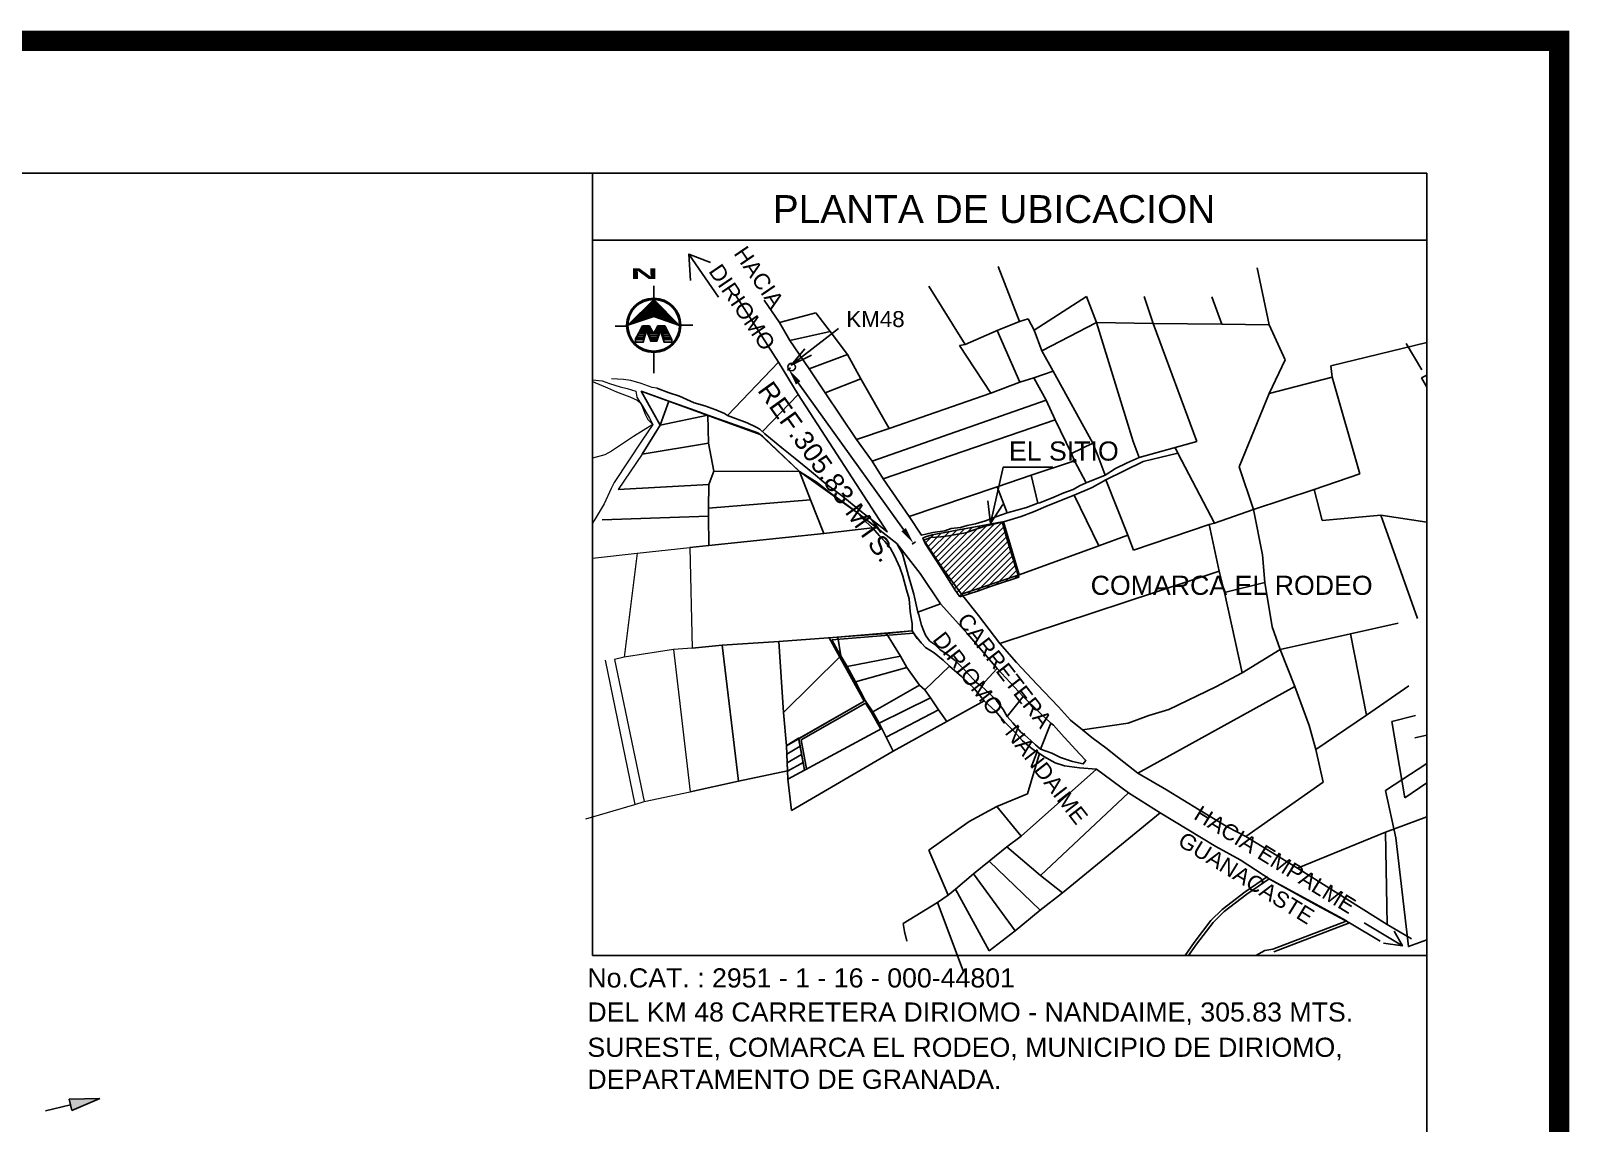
# Model space of a CAD drawing. Header units: millimetres. Extents: x 604785 to 1211550, y 1310998 to 2622648.
# Drawn here: x 605031.7 to 605206.2, y 1311200.5 to 1311324.4 of the extents above; entities that cross this region are included whole.
import ezdxf
from ezdxf.enums import TextEntityAlignment as Align

# ---------------------------------------------------------------- set-up
doc = ezdxf.new("R2010")
doc.units = ezdxf.units.MM
doc.header["$PDMODE"] = 32
doc.header["$PDSIZE"] = 0.3
for name, color, linetype in [('-42', 7, 'Continuous'), ('2', 1, 'Continuous'), ('CAJETIN', 5, 'Continuous'), ('CVL_CUADCON_TX', 2, 'Continuous'), ('NORTE', 7, 'Continuous'), ('TEXTOS', 2, 'Continuous')]:
    doc.layers.add(name, color=color, linetype=linetype)
doc.styles.add('PI', font='arial.ttf', dxfattribs={"height": 0.4})
doc.styles.add('PUNTOS PI', font='arial.ttf', dxfattribs={"height": 2.75})
doc.styles.get("Standard").update_dxf_attribs({"font": 'arial.ttf'})

msp = doc.modelspace()

# ---------------------------------------------------------------- hatches: boundary and pattern name
h = msp.add_hatch(color=256)
h.dxf.hatch_style = 1
h.paths.add_polyline_path([(605036.111, 1311203.218), (605036.409, 1311201.936), (605039.586, 1311203.291)])
at = {"layer": 'CVL_CUADCON_TX'}
h = msp.add_hatch(dxfattribs=at)
h.set_pattern_fill('ANSI31', color=256, scale=0.157699)
h.set_pattern_definition([(45, (127280.00714, 277349.7173), (-0.3540438492, 0.3540438492), [])])
h.paths.add_polyline_path([(605140.47, 1311261.311), (605141.045, 1311261.497), (605143.778, 1311262.407), (605143.406, 1311263.606), (605142.445, 1311266.789), (605141.897, 1311268.68), (605139.474, 1311268.232), (605137.192, 1311267.833), (605135.394, 1311267.469), (605133.975, 1311267.206), (605133.191, 1311267), (605132.905, 1311266.851), (605133.172, 1311266.223), (605134.3, 1311264.484), (605134.867, 1311263.613), (605135.387, 1311262.811), (605136.581, 1311260.937), (605137.115, 1311260.182), (605139.216, 1311260.887)])
at = {"layer": 'TEXTOS', "true_color": 0xffffff}
h = msp.add_hatch(color=7, dxfattribs=at)
h.dxf.hatch_style = 1
h.paths.add_polyline_path([(605102.39, 1311291.958), (605105.313, 1311290.964), (605102.394, 1311293.903), (605099.46, 1311290.974)])
at = {"layer": 'TEXTOS'}
h = msp.add_hatch(color=5, dxfattribs=at)
h.dxf.hatch_style = 1
h.paths.add_polyline_path([(605100.302, 1311289.348), (605101.201, 1311289.348), (605101.592, 1311290.595), (605102.035, 1311289.348), (605102.717, 1311289.348), (605103.161, 1311290.595), (605103.551, 1311289.348), (605104.45, 1311289.348), (605103.649, 1311290.862), (605102.859, 1311290.889), (605102.385, 1311290.013), (605101.908, 1311290.862), (605101.103, 1311290.862)])
h = msp.add_hatch(color=5, dxfattribs=at)
h.dxf.hatch_style = 1
h.paths.add_polyline_path([(605101.568, 1311290.383), (605102.053, 1311289.168), (605102.041, 1311289.348), (605102.035, 1311289.348), (605101.592, 1311290.595), (605101.241, 1311289.477), (605101.206, 1311289.359), (605101.204, 1311289.359), (605101.201, 1311289.348), (605100.308, 1311289.348), (605100.308, 1311289.046), (605101.199, 1311289.046)])
h.paths.add_polyline_path([(605102.722, 1311289.359), (605102.721, 1311289.359), (605102.717, 1311289.348), (605102.39, 1311289.348), (605102.39, 1311289.168), (605102.726, 1311289.168)])
h.paths.add_polyline_path([(605102.39, 1311289.348), (605102.041, 1311289.348), (605102.053, 1311289.168), (605102.39, 1311289.168)])
h.paths.add_polyline_path([(605103.163, 1311290.383), (605103.564, 1311289.046), (605104.455, 1311289.046), (605104.455, 1311289.348), (605103.551, 1311289.348), (605103.162, 1311290.593), (605102.722, 1311289.359), (605102.726, 1311289.168)])

# ---------------------------------------------------------------- linework, layer by layer
at = {"layer": '-42', "color": 6, "ltscale": 0.5}
for p, q in [((605185.365, 1311238.226), (605190.069, 1311241.309)), ((605187.967, 1311220.529), (605186.547, 1311232.848)), ((605190.069, 1311221.312), (605187.967, 1311220.529))]:
    msp.add_line(p, q, dxfattribs=at)
for p, q in [((605095.45, 1311219.525), (605095.45, 1311308.231)), ((605095.45, 1311300.639), (605190.069, 1311300.639)), ((605190.069, 1311219.525), (605095.45, 1311219.525)), ((605036.26, 1311202.577), (605033.403, 1311201.912)), ((605039.586, 1311203.291), (605036.111, 1311203.218)), ((605036.111, 1311203.218), (605036.409, 1311201.936)), ((605036.409, 1311201.936), (605039.586, 1311203.291))]:
    msp.add_line(p, q)
at = {"color": 7, "true_color": 0xffffff}
msp.add_line((605102.846, 1311290.899, -0.003), (605103.64, 1311290.899, -0.003), dxfattribs=at)
at = {"color": 5}
for p, q in [((605101.568, 1311290.383, -0.003), (605101.199, 1311289.046, -0.003)), ((605101.792, 1311290.006, -0.003), (605102.945, 1311290.006, -0.003))]:
    msp.add_line(p, q, dxfattribs=at)
at = {"const_width": 2.28}
msp.add_lwpolyline([(604785.969, 1310999.381), (605205.069, 1310999.381), (605205.069, 1311323.231), (604785.969, 1311323.231)], close=True, dxfattribs=at)
at = {"color": 5, "elevation": -0.003}
for points in [[(605101.898, 1311290.899), (605101.122, 1311290.899), (605100.308, 1311289.359), (605101.206, 1311289.359), (605101.585, 1311290.638), (605102.04, 1311289.359), (605102.722, 1311289.359)], [(605101.575, 1311290.605), (605101.206, 1311289.359), (605100.308, 1311289.359), (605101.122, 1311290.899), (605101.898, 1311290.899), (605102.381, 1311290.006), (605102.846, 1311290.899), (605103.64, 1311290.899), (605104.455, 1311289.359), (605103.556, 1311289.359), (605103.166, 1311290.605), (605102.722, 1311289.359), (605102.04, 1311289.359), (605101.585, 1311290.638)], [(605102.381, 1311290.006), (605102.846, 1311290.899)], [(605102.865, 1311290.899), (605103.64, 1311290.899), (605104.455, 1311289.359), (605103.556, 1311289.359)], [(605101.206, 1311289.359), (605100.308, 1311289.359), (605100.308, 1311289.046), (605101.199, 1311289.046), (605101.568, 1311290.383), (605102.053, 1311289.168), (605102.726, 1311289.168), (605102.722, 1311289.359), (605102.04, 1311289.359), (605101.585, 1311290.638), (605101.206, 1311289.359), (605100.308, 1311289.359)], [(605102.053, 1311289.168), (605101.568, 1311290.383), (605101.199, 1311289.046), (605100.308, 1311289.046), (605100.308, 1311289.359), (605101.206, 1311289.359), (605101.585, 1311290.638), (605102.04, 1311289.359), (605102.053, 1311289.168)], [(605103.166, 1311290.605), (605102.722, 1311289.359), (605102.04, 1311289.359)], [(605102.726, 1311289.168), (605103.163, 1311290.383), (605103.564, 1311289.046), (605104.455, 1311289.046), (605104.455, 1311289.359), (605103.556, 1311289.359), (605103.166, 1311290.605), (605102.722, 1311289.359), (605102.726, 1311289.168)]]:
    msp.add_lwpolyline(points, dxfattribs=at)
at = {"layer": '2', "color": 1, "linetype": 'Continuous'}
for p, q in [((605141.432, 1311297.628), (605143.867, 1311291.392)), ((605170.816, 1311297.474), (605172.172, 1311291.011)), ((605116.554, 1311286.782), (605111.705, 1311294.36)), ((605133.598, 1311295.406), (605137.716, 1311288.818)), ((605114.909, 1311293.829), (605116.638, 1311291.29)), ((605145.534, 1311290.439), (605151.478, 1311294.253)), ((605151.478, 1311294.253), (605152.615, 1311291.295)), ((605158.003, 1311294.246), (605159.04, 1311291.186)), ((605166.827, 1311291.105), (605165.669, 1311294.203)), ((605120.784, 1311292.379), (605116.638, 1311291.29)), ((605116.638, 1311291.29), (605117.826, 1311289.25)), ((605120.784, 1311292.379), (605122.416, 1311290.284)), ((605141.331, 1311290.398), (605143.867, 1311291.392)), ((605143.867, 1311291.392), (605144.866, 1311291.697)), ((605144.866, 1311291.697), (605145.534, 1311290.439)), ((605146.387, 1311288.1), (605152.615, 1311291.295)), ((605156.751, 1311277.817), (605152.615, 1311291.295)), ((605152.615, 1311291.295), (605159.04, 1311291.186)), ((605159.04, 1311291.186), (605163.973, 1311277.814)), ((605159.04, 1311291.186), (605166.827, 1311291.105)), ((605166.827, 1311291.105), (605172.172, 1311291.011)), ((605172.172, 1311291.011), (605173.994, 1311287.075)), ((605117.826, 1311289.25), (605122.416, 1311290.284)), ((605117.826, 1311289.25), (605120.018, 1311286.051)), ((605122.416, 1311290.284), (605124.372, 1311287.65)), ((605137.716, 1311288.818), (605141.331, 1311290.398)), ((605141.331, 1311290.398), (605143.904, 1311284.542)), ((605145.534, 1311290.439), (605146.387, 1311288.1)), ((605120.018, 1311286.051), (605124.372, 1311287.65)), ((605124.372, 1311287.65), (605125.888, 1311284.894)), ((605137.716, 1311288.818), (605137.065, 1311288.699)), ((605137.065, 1311288.699), (605140.629, 1311283.264)), ((605147.701, 1311285.763), (605146.387, 1311288.1)), ((605179.178, 1311286.395), (605190.069, 1311289.031)), ((605189.487, 1311285.914), (605187.714, 1311288.931)), ((605110.77, 1311280.733), (605116.554, 1311286.782)), ((605118.767, 1311283.142), (605116.554, 1311286.782)), ((605120.018, 1311286.051), (605121.848, 1311283.332)), ((605145.483, 1311285.011), (605147.701, 1311285.763)), ((605152.168, 1311277.594), (605147.701, 1311285.763)), ((605173.994, 1311287.075), (605172.193, 1311283.261)), ((605179.329, 1311285.098), (605179.178, 1311286.395)), ((605121.848, 1311283.332), (605125.888, 1311284.894)), ((605125.888, 1311284.894), (605129.101, 1311279.282)), ((605140.629, 1311283.264), (605143.904, 1311284.542)), ((605143.904, 1311284.542), (605145.483, 1311285.011)), ((605145.483, 1311285.011), (605146.878, 1311282.494)), ((605172.193, 1311283.261), (605179.329, 1311285.098)), ((605179.329, 1311285.098), (605182.451, 1311274.118)), ((605189.463, 1311285.003), (605190.069, 1311285.339)), ((605190.069, 1311283.948), (605189.463, 1311285.003)), ((605114.709, 1311278.922), (605118.767, 1311283.142)), ((605121.848, 1311283.332), (605125.389, 1311278.014)), ((605127.158, 1311275.555), (605146.878, 1311282.494)), ((605129.101, 1311279.282), (605140.629, 1311283.264)), ((605146.878, 1311282.494), (605147.911, 1311280.256)), ((605168.796, 1311274.932), (605172.193, 1311283.261)), ((605108.594, 1311277.594), (605108.509, 1311280.806)), ((605125.389, 1311278.014), (605129.101, 1311279.282)), ((605147.911, 1311280.256), (605128.405, 1311273.575)), ((605147.911, 1311280.256), (605149.752, 1311276.46)), ((605101.06, 1311276.367), (605108.594, 1311277.594)), ((605108.594, 1311277.594), (605109.214, 1311274.446)), ((605125.389, 1311278.014), (605127.158, 1311275.555)), ((605149.752, 1311276.46), (605152.168, 1311277.594)), ((605152.777, 1311276.094), (605152.168, 1311277.594)), ((605157.455, 1311275.99), (605156.751, 1311277.817)), ((605157.455, 1311275.99), (605163.973, 1311277.814)), ((605161.816, 1311276.465), (605161.515, 1311277.126)), ((605127.158, 1311275.555), (605128.405, 1311273.575)), ((605145.202, 1311273.974), (605150.117, 1311275.621)), ((605149.752, 1311276.46), (605150.117, 1311275.621)), ((605150.117, 1311275.621), (605151.421, 1311273.126)), ((605153.599, 1311273.995), (605152.777, 1311276.094)), ((605165.968, 1311268.549), (605161.816, 1311276.465)), ((605108.623, 1311272.928), (605109.214, 1311274.446)), ((605109.214, 1311274.446), (605118.937, 1311274.407)), ((605120.18, 1311271.204), (605118.937, 1311274.407)), ((605128.405, 1311273.575), (605131.362, 1311269.317)), ((605141.353, 1311272.679), (605145.202, 1311273.974)), ((605145.202, 1311273.974), (605145.945, 1311270.825)), ((605151.421, 1311273.126), (605153.599, 1311273.995)), ((605153.661, 1311273.454), (605156.148, 1311267.179)), ((605170.423, 1311270.073), (605168.796, 1311274.932)), ((605182.451, 1311274.118), (605177.296, 1311272.35)), ((605098.371, 1311272.341), (605108.623, 1311272.928)), ((605108.623, 1311272.928), (605108.605, 1311270.226)), ((605131.362, 1311269.317), (605141.353, 1311272.679)), ((605141.353, 1311272.679), (605142.478, 1311269.698)), ((605150.085, 1311271.72), (605152.852, 1311265.961)), ((605177.296, 1311272.35), (605170.423, 1311270.073)), ((605177.296, 1311272.35), (605178.196, 1311268.83)), ((605108.605, 1311270.226), (605120.18, 1311271.204)), ((605108.619, 1311269.344), (605108.605, 1311270.226)), ((605120.18, 1311271.204), (605121.695, 1311267.368)), ((605170.423, 1311270.073), (605165.968, 1311268.549)), ((605108.619, 1311269.344), (605096.547, 1311268.91)), ((605108.637, 1311266.02), (605108.619, 1311269.344)), ((605142.07, 1311268.709), (605143.842, 1311262.691)), ((605156.797, 1311265.479), (605165.368, 1311268.406)), ((605165.368, 1311268.406), (605165.968, 1311268.549)), ((605165.368, 1311268.406), (605166.518, 1311263.104)), ((605178.196, 1311268.83), (605184.838, 1311269.464)), ((605184.838, 1311269.464), (605189.004, 1311257.748)), ((605184.838, 1311269.464), (605190.069, 1311268.666)), ((605136.131, 1311267.934), (605137.195, 1311268.047)), ((605152.852, 1311265.961), (605156.148, 1311267.179)), ((605156.148, 1311267.179), (605156.797, 1311265.479)), ((605106.494, 1311265.775), (605108.637, 1311266.02)), ((605143.842, 1311262.691), (605152.852, 1311265.961)), ((605141.657, 1311254.904), (605166.518, 1311263.104)), ((605166.518, 1311263.104), (605167.111, 1311260.684)), ((605137.295, 1311260.48), (605143.842, 1311262.691)), ((605167.111, 1311260.684), (605171.689, 1311261.808)), ((605167.111, 1311260.684), (605169.122, 1311251.581)), ((605132.324, 1311258.442), (605134.912, 1311259.384)), ((605116.59, 1311255.131), (605128.805, 1311256.044)), ((605122.274, 1311255.556), (605131.686, 1311256.335)), ((605122.596, 1311255.315), (605131.857, 1311256.083)), ((605128.805, 1311256.044), (605131.686, 1311256.335)), ((605130.369, 1311253.47), (605128.805, 1311256.044)), ((605181.408, 1311256.008), (605173.431, 1311254.206)), ((605186.805, 1311257.216), (605181.408, 1311256.008)), ((605183.219, 1311246.784), (605181.408, 1311256.008)), ((605110.163, 1311254.716), (605106.738, 1311254.38)), ((605116.59, 1311255.131), (605110.163, 1311254.716)), ((605112.001, 1311239.285), (605110.163, 1311254.716)), ((605117.117, 1311247.077), (605116.59, 1311255.131)), ((605126.24, 1311248.365), (605122.274, 1311255.556)), ((605126.384, 1311248.448), (605122.596, 1311255.315)), ((605123.625, 1311253.498), (605123.268, 1311255.63)), ((605173.431, 1311254.206), (605169.122, 1311251.581)), ((605173.431, 1311254.206), (605175.095, 1311250.028)), ((605123.625, 1311253.498), (605117.117, 1311247.077)), ((605123.625, 1311253.498), (605124.317, 1311252.272)), ((605124.317, 1311252.272), (605130.369, 1311253.47)), ((605131.081, 1311252.163), (605130.369, 1311253.47)), ((605124.317, 1311252.272), (605125.286, 1311250.563)), ((605125.286, 1311250.563), (605131.081, 1311252.163)), ((605132.529, 1311250.191), (605131.081, 1311252.163)), ((605133.126, 1311249.646), (605135.922, 1311252.321)), ((605139.534, 1311250.1), (605141.328, 1311252.07)), ((605144.269, 1311248.905), (605141.328, 1311252.07)), ((605126.384, 1311248.448), (605125.286, 1311250.563)), ((605127.245, 1311247.165), (605132.529, 1311250.191)), ((605133.126, 1311249.646), (605132.529, 1311250.191)), ((605133.78, 1311248.74), (605133.126, 1311249.646)), ((605157.296, 1311240.186), (605175.095, 1311250.028)), ((605175.095, 1311250.028), (605176.7, 1311245.59)), ((605183.219, 1311246.784), (605188.005, 1311250.112)), ((605126.24, 1311248.365), (605117.432, 1311243.311)), ((605118.83, 1311244.113), (605126.24, 1311248.365)), ((605127.245, 1311247.165), (605126.384, 1311248.448)), ((605127.103, 1311247.079), (605126.388, 1311248.144)), ((605127.957, 1311245.858), (605133.78, 1311248.74)), ((605128.767, 1311244.271), (605134.692, 1311247.372)), ((605134.692, 1311247.372), (605133.78, 1311248.74)), ((605135.624, 1311246.044), (605134.692, 1311247.372)), ((605139.878, 1311248.406), (605135.624, 1311246.044)), ((605142.453, 1311246.635), (605144.269, 1311248.905)), ((605117.432, 1311243.311), (605117.117, 1311247.077)), ((605127.103, 1311247.079), (605127.811, 1311245.779)), ((605127.245, 1311247.165), (605127.957, 1311245.858)), ((605127.81, 1311245.781), (605128.126, 1311245.178)), ((605127.957, 1311245.858), (605128.273, 1311245.255)), ((605135.624, 1311246.044), (605129.557, 1311242.703)), ((605142.433, 1311246.636), (605142.453, 1311246.635)), ((605146.251, 1311242.924), (605147.431, 1311245.859)), ((605176.7, 1311245.59), (605177.455, 1311242.87)), ((605177.455, 1311242.87), (605183.219, 1311246.784)), ((605188.771, 1311246.717), (605186.092, 1311246.069)), ((605186.092, 1311246.069), (605187.553, 1311237.413)), ((605117.587, 1311239.525), (605128.273, 1311245.255)), ((605128.273, 1311245.255), (605128.767, 1311244.271)), ((605128.767, 1311244.271), (605129.557, 1311242.703)), ((605190.069, 1311244.52), (605188.718, 1311244.206)), ((605117.553, 1311240.466), (605117.432, 1311243.311)), ((605129.557, 1311242.703), (605118.004, 1311235.978)), ((605144.776, 1311237.849), (605146.142, 1311242.435)), ((605178.296, 1311239.189), (605177.455, 1311242.87)), ((605112.001, 1311239.285), (605117.553, 1311240.466)), ((605117.587, 1311239.525), (605117.553, 1311240.466)), ((605144.063, 1311233.048), (605152.592, 1311240.632)), ((605152.592, 1311240.632), (605156.243, 1311237.959)), ((605106.529, 1311238.082), (605112.001, 1311239.285)), ((605118.004, 1311235.978), (605117.587, 1311239.525)), ((605169.548, 1311233.032), (605178.296, 1311239.189)), ((605187.553, 1311237.413), (605190.069, 1311239.099)), ((605141.284, 1311236.432), (605144.776, 1311237.849)), ((605146.255, 1311228.607), (605156.243, 1311237.959)), ((605156.243, 1311237.959), (605159.833, 1311235.706)), ((605186.547, 1311232.848), (605185.365, 1311238.226)), ((605138.15, 1311234.732), (605141.284, 1311236.432)), ((605141.284, 1311236.432), (605144.063, 1311233.048)), ((605148.764, 1311226.627), (605159.833, 1311235.706)), ((605185.372, 1311233.496), (605190.069, 1311235.251)), ((605133.605, 1311231.481), (605138.15, 1311234.732)), ((605185.372, 1311233.496), (605175.384, 1311229.443)), ((605185.572, 1311223.024), (605185.372, 1311233.496)), ((605140.422, 1311230.211), (605142.434, 1311231.838)), ((605142.434, 1311231.838), (605144.063, 1311233.048)), ((605142.434, 1311231.838), (605146.255, 1311228.607)), ((605169.548, 1311233.032), (605175.384, 1311229.443)), ((605135.793, 1311226.359), (605133.605, 1311231.481)), ((605138.651, 1311228.782), (605140.422, 1311230.211)), ((605140.422, 1311230.211), (605146.229, 1311224.663)), ((605136.598, 1311227.054), (605138.651, 1311228.782)), ((605138.651, 1311228.782), (605143.371, 1311222.32)), ((605146.255, 1311228.607), (605148.764, 1311226.627)), ((605175.384, 1311229.443), (605185.572, 1311223.024)), ((605134.586, 1311225.547), (605135.793, 1311226.359)), ((605135.793, 1311226.359), (605136.598, 1311227.054)), ((605136.598, 1311227.054), (605140.414, 1311220.039)), ((605146.229, 1311224.663), (605148.764, 1311226.627)), ((605130.688, 1311223.152), (605134.586, 1311225.547)), ((605134.586, 1311225.547), (605137.477, 1311217.797)), ((605143.371, 1311222.32), (605146.229, 1311224.663)), ((605130.822, 1311222.23), (605130.688, 1311223.152)), ((605172.585, 1311220.241), (605180.922, 1311223.427)), ((605172.697, 1311219.948), (605181.288, 1311223.231)), ((605181.288, 1311223.231), (605184.758, 1311221.158)), ((605185.572, 1311223.024), (605188.319, 1311221.429)), ((605131.095, 1311221.167), (605130.822, 1311222.23)), ((605140.414, 1311220.039), (605143.371, 1311222.32))]:
    msp.add_line(p, q, dxfattribs=at)
at = {"layer": '2', "color": 1, "linetype": 'Continuous', "lineweight": 0}
for p, q in [((605101.06, 1311276.367), (605098.371, 1311272.341)), ((605095.45, 1311264.578), (605100.525, 1311265.137)), ((605100.525, 1311265.137), (605099.025, 1311253.334)), ((605100.525, 1311265.137), (605106.494, 1311265.775)), ((605106.494, 1311265.775), (605106.738, 1311254.38)), ((605104.636, 1311254.235), (605099.025, 1311253.334)), ((605106.738, 1311254.38), (605104.636, 1311254.235)), ((605104.636, 1311254.235), (605106.529, 1311238.082)), ((605096.882, 1311253.009), (605100.235, 1311236.626)), ((605099.025, 1311253.334), (605097.923, 1311253.102)), ((605097.923, 1311253.102), (605101.298, 1311236.999)), ((605100.235, 1311236.626), (605101.298, 1311236.999)), ((605101.298, 1311236.999), (605106.529, 1311238.082)), ((605094.68, 1311235.004), (605100.235, 1311236.626))]:
    msp.add_line(p, q, dxfattribs=at)
for points in [[(605095.45, 1311284.805), (605096.529, 1311284.676), (605097.39, 1311284.378), (605098.592, 1311284.001), (605099.393, 1311283.803), (605100.375, 1311283.506)], [(605095.45, 1311284.617), (605097.148, 1311283.89), (605098.174, 1311283.441), (605099.666, 1311282.848), (605100.51, 1311282.47), (605100.839, 1311282.227), (605101.069, 1311281.869), (605101.924, 1311280.452), (605102.284, 1311279.742), (605100.095, 1311278.359), (605097.597, 1311276.72), (605096.844, 1311276.275), (605095.45, 1311275.899)], [(605095.45, 1311284.617), (605097.148, 1311283.89), (605098.174, 1311283.441), (605099.666, 1311282.848), (605100.51, 1311282.47), (605100.839, 1311282.227), (605101.069, 1311281.869), (605101.924, 1311280.452), (605102.284, 1311279.742), (605100.095, 1311278.359), (605097.597, 1311276.72), (605096.844, 1311276.275), (605095.45, 1311275.899)], [(605102.74, 1311283.854), (605102.195, 1311283.935), (605100.951, 1311284.37), (605099.789, 1311284.724), (605098.947, 1311284.84), (605097.586, 1311284.914)], [(605100.375, 1311283.506), (605100.463, 1311282.839), (605101.057, 1311281.873), (605101.431, 1311280.889), (605101.707, 1311280.287), (605102.284, 1311279.742), (605101.091, 1311277.948), (605097.917, 1311273.165), (605097.552, 1311272.487), (605096.76, 1311270.731), (605095.757, 1311269.038), (605095.652, 1311268.845), (605095.45, 1311268.475)], [(605100.975, 1311283.508), (605103.104, 1311279.656), (605101.06, 1311276.367)]]:
    msp.add_lwpolyline(points, dxfattribs=at)
at = {"layer": '2', "color": 1, "linetype": 'Continuous'}
for points in [[(605102.74, 1311283.854), (605104.138, 1311283.317), (605105.3, 1311282.94), (605106.963, 1311282.204), (605108.185, 1311281.847), (605109.447, 1311281.39), (605110.409, 1311280.972), (605110.77, 1311280.733)], [(605100.975, 1311283.508), (605101.917, 1311283.17), (605104.121, 1311282.375), (605107.086, 1311281.323), (605108.509, 1311280.806)], [(605100.975, 1311283.508), (605114.45, 1311278.611), (605118.937, 1311274.407), (605125.637, 1311269.6), (605129.954, 1311266.228)], [(605114.418, 1311279.182), (605115, 1311278.663), (605116.927, 1311277.086), (605118.412, 1311275.868), (605120.278, 1311274.371), (605121.903, 1311273.014), (605123.849, 1311271.578), (605125.937, 1311269.841), (605127.903, 1311268.305), (605128.846, 1311267.546), (605118.767, 1311283.142)], [(605108.509, 1311280.806), (605114.179, 1311278.8), (605114.721, 1311278.421), (605118.937, 1311274.407)], [(605110.77, 1311280.733), (605112.995, 1311279.919), (605113.997, 1311279.421), (605114.418, 1311279.182)], [(605153.599, 1311273.995), (605154.758, 1311274.74), (605156.076, 1311275.385), (605157.455, 1311275.99)], [(605161.816, 1311276.465), (605157.877, 1311275.551), (605153.661, 1311273.454)], [(605118.937, 1311274.407), (605120.922, 1311273.151), (605122.427, 1311271.934), (605124.293, 1311270.637), (605125.637, 1311269.6), (605126.461, 1311268.701), (605127.204, 1311268.022)], [(605153.661, 1311273.454), (605152.123, 1311272.588), (605150.085, 1311271.72)], [(605150.085, 1311271.72), (605147.107, 1311270.528), (605145.469, 1311269.842), (605144.069, 1311269.317), (605142.07, 1311268.709)], [(605146.165, 1311270.866), (605147.744, 1311271.472), (605148.883, 1311271.996), (605149.943, 1311272.36), (605150.682, 1311272.763), (605151.421, 1311273.126)], [(605142.478, 1311269.698), (605144.646, 1311270.3), (605145.945, 1311270.825), (605146.165, 1311270.866)], [(605171.689, 1311261.808), (605171.411, 1311264.951), (605170.423, 1311270.073)], [(605131.362, 1311269.317), (605132.75, 1311267.198), (605134.05, 1311267.502), (605135.41, 1311267.667), (605136.131, 1311267.934)], [(605142.07, 1311268.709), (605139.871, 1311268.162), (605138.492, 1311267.696), (605137.772, 1311267.434), (605136.872, 1311267.311), (605135.812, 1311267.107), (605134.932, 1311267.004), (605133.791, 1311266.92), (605133.012, 1311266.597)], [(605137.195, 1311268.047), (605137.949, 1311268.276), (605138.889, 1311268.479), (605140.009, 1311268.823), (605141.168, 1311269.268), (605142.478, 1311269.698)], [(605108.637, 1311266.02), (605121.695, 1311267.368), (605127.204, 1311268.022)], [(605127.204, 1311268.022), (605128.007, 1311267.103), (605128.61, 1311266.463), (605129.213, 1311265.744), (605129.676, 1311264.824), (605130.281, 1311263.503), (605130.624, 1311262.523), (605131.07, 1311260.981), (605131.374, 1311259.96), (605131.478, 1311258.518), (605131.703, 1311257.136), (605131.686, 1311256.335)], [(605133.012, 1311266.597), (605135.124, 1311263.438), (605137.295, 1311260.48)], [(605134.912, 1311259.384), (605132.593, 1311262.825), (605129.954, 1311266.228)], [(605129.954, 1311266.228), (605130.607, 1311265.062), (605131.27, 1311262.554), (605131.897, 1311260.487), (605132.324, 1311258.442)], [(605173.431, 1311254.206), (605172.516, 1311256.805), (605171.689, 1311261.808)], [(605137.295, 1311260.48), (605139.205, 1311258.061), (605141.657, 1311254.904)], [(605131.478, 1311258.518), (605131.703, 1311257.136), (605131.69, 1311256.53), (605131.71, 1311256.337), (605131.978, 1311255.905), (605132.731, 1311254.966), (605133.193, 1311254.456)], [(605132.324, 1311258.442), (605132.442, 1311258.141), (605132.754, 1311256.977), (605133.03, 1311256.314), (605133.227, 1311255.852), (605133.564, 1311255.349), (605133.703, 1311255.148), (605134.281, 1311254.804), (605134.877, 1311254.178), (605135.635, 1311253.693), (605136.57, 1311252.965), (605137.406, 1311252.138), (605138.201, 1311251.311), (605138.936, 1311250.485), (605139.534, 1311250.1)], [(605141.328, 1311252.07), (605137.991, 1311255.958), (605134.912, 1311259.384)], [(605131.686, 1311256.335), (605132.269, 1311255.475), (605133.193, 1311254.456), (605134.196, 1311253.838), (605135.199, 1311253), (605135.922, 1311252.321)], [(605141.657, 1311254.904), (605143.545, 1311252.726), (605145.875, 1311250.248), (605148.285, 1311247.731), (605149.671, 1311246.213), (605151.016, 1311245.115)], [(605135.922, 1311252.321), (605137.307, 1311251.143), (605138.753, 1311249.765), (605139.878, 1311248.406)], [(605151.016, 1311245.115), (605156.203, 1311245.869), (605158.54, 1311246.742), (605160.798, 1311247.434), (605166.148, 1311250.004), (605169.122, 1311251.581)], [(605139.534, 1311250.1), (605140.548, 1311249.152), (605141.244, 1311248.426), (605142.018, 1311247.419), (605142.453, 1311246.635)], [(605119.124, 1311243.976), (605126.388, 1311248.144)], [(605139.878, 1311248.406), (605141.163, 1311247.228), (605142.147, 1311246.069), (605143.252, 1311244.911), (605144.196, 1311243.872), (605145.099, 1311243.093), (605145.581, 1311242.754), (605146.142, 1311242.435)], [(605147.431, 1311245.859), (605146.099, 1311247.13), (605144.269, 1311248.905)], [(605142.453, 1311246.635), (605143.128, 1311245.91), (605144.002, 1311244.862), (605144.48, 1311244.518), (605145.156, 1311243.893), (605145.694, 1311243.428), (605146.251, 1311242.924)], [(605146.251, 1311242.924), (605147.529, 1311242.474), (605148.526, 1311241.967), (605149.864, 1311241.536), (605151.103, 1311241.247), (605151.386, 1311241.626), (605150.71, 1311242.351), (605148.922, 1311244.266), (605147.73, 1311245.637), (605147.431, 1311245.859)], [(605117.427, 1311243.31), (605118.819, 1311244.175), (605119.485, 1311240.543)], [(605118.83, 1311244.113), (605119.485, 1311240.543)], [(605119.124, 1311243.976), (605119.73, 1311240.674)], [(605151.016, 1311245.115), (605152.059, 1311244.237), (605153.825, 1311242.96), (605155.189, 1311241.843), (605157.296, 1311240.186)], [(605117.432, 1311243.311), (605117.587, 1311239.527)], [(605117.587, 1311239.527), (605117.55, 1311240.429), (605117.511, 1311241.383), (605117.472, 1311242.337), (605118.989, 1311243.245)], [(605117.511, 1311241.383), (605119.157, 1311242.327)], [(605119.485, 1311240.543), (605119.326, 1311241.409), (605119.157, 1311242.327), (605118.989, 1311243.245)], [(605146.142, 1311242.435), (605146.643, 1311242.076), (605147.927, 1311241.359), (605148.988, 1311241.042), (605150.67, 1311240.807), (605152.592, 1311240.632)], [(605119.326, 1311241.409), (605117.55, 1311240.429)], [(605117.587, 1311239.527), (605119.485, 1311240.543)], [(605157.296, 1311240.186), (605160.545, 1311238.293), (605164.255, 1311236.041), (605167.503, 1311234.087), (605169.548, 1311233.032)], [(605159.833, 1311235.706), (605162.881, 1311233.852), (605166.15, 1311231.879), (605168.897, 1311230.385), (605172.387, 1311228.092), (605177.64, 1311225.183), (605181.288, 1311223.231)], [(605172, 1311228.485), (605169.478, 1311226.725), (605166.87, 1311224.754), (605165.577, 1311223.483), (605163.688, 1311220.98), (605162.652, 1311219.525)], [(605172.18, 1311228.227), (605169.663, 1311226.471), (605167.075, 1311224.516), (605165.813, 1311223.275), (605163.941, 1311220.794), (605163.037, 1311219.525)], [(605180.946, 1311223.436), (605172.18, 1311228.227)], [(605180.922, 1311223.427), (605172.585, 1311220.241), (605171.706, 1311220.089), (605170.663, 1311219.525)]]:
    msp.add_lwpolyline(points, dxfattribs=at)
for points in [[(605118.989, 1311243.245), (605119.157, 1311242.327), (605117.511, 1311241.383), (605117.472, 1311242.337)], [(605119.157, 1311242.327), (605119.326, 1311241.409), (605117.55, 1311240.429), (605117.511, 1311241.383)], [(605119.326, 1311241.409), (605119.485, 1311240.543), (605117.587, 1311239.527), (605117.55, 1311240.429)]]:
    msp.add_lwpolyline(points, close=True, dxfattribs=at)
at = {"layer": '2', "color": 1, "linetype": 'Continuous', "flags": 128}
msp.add_lwpolyline([(605190.069, 1311221.312), (605187.967, 1311220.529), (605186.547, 1311232.848), (605185.365, 1311238.226), (605190.069, 1311241.309)], dxfattribs=at)
at = {"layer": '2', "color": 1, "linetype": 'Continuous'}
msp.add_point((605150.117, 1311275.621), dxfattribs=at)
at = {"layer": 'CAJETIN'}
for p, q in [((605190.069, 1311308.231), (604800.969, 1311308.231)), ((605190.069, 1311014.381), (605190.069, 1311308.231))]:
    msp.add_line(p, q, dxfattribs=at)
at = {"layer": 'CVL_CUADCON_TX', "color": 1}
msp.add_line((605117.902, 1311286.154), (605117.545, 1311285.897), dxfattribs=at)
at = {"layer": 'CVL_CUADCON_TX', "color": 2}
for p, q in [((605118.777, 1311284.452), (605130.727, 1311267.808)), ((605132.06, 1311266.435), (605131.703, 1311266.179))]:
    msp.add_line(p, q, dxfattribs=at)
at = {"layer": 'CVL_CUADCON_TX'}
for points in [[(605109.746, 1311294.185), (605106.371, 1311299.047)], [(605106.55, 1311296.064), (605106.371, 1311299.047), (605108.815, 1311298.098)], [(605140.588, 1311268.494), (605142.006, 1311274.889), (605147.66, 1311274.889)], [(605140.277, 1311271.073), (605140.588, 1311268.494), (605141.961, 1311270.653)], [(605182.965, 1311223.235), (605187.289, 1311220.633)], [(605186.369, 1311222.299), (605187.289, 1311220.633), (605185.154, 1311220.916)]]:
    msp.add_lwpolyline(points, dxfattribs=at)
at = {"layer": 'CVL_CUADCON_TX', "color": 2, "linetype": 'Continuous'}
for points in [[(605117.988, 1311286.473), (605123.334, 1311290.606)], [(605119.533, 1311288.295), (605117.988, 1311286.473), (605120.27, 1311287.572)]]:
    msp.add_lwpolyline(points, dxfattribs=at)
at = {"layer": 'CVL_CUADCON_TX'}
msp.add_lwpolyline([(605137.115, 1311260.182), (605136.581, 1311260.937), (605135.387, 1311262.811), (605134.867, 1311263.613), (605134.3, 1311264.484), (605133.172, 1311266.223), (605132.905, 1311266.851), (605133.191, 1311267), (605133.975, 1311267.206), (605135.394, 1311267.469), (605137.192, 1311267.833), (605139.474, 1311268.232), (605141.897, 1311268.68), (605142.445, 1311266.789), (605143.406, 1311263.606), (605143.778, 1311262.407), (605141.045, 1311261.497), (605140.47, 1311261.311), (605139.216, 1311260.887)], close=True, dxfattribs=at)
msp.add_lwpolyline([(605137.115, 1311260.182), (605136.581, 1311260.937), (605135.387, 1311262.811), (605134.867, 1311263.613), (605134.3, 1311264.484), (605133.172, 1311266.223), (605132.905, 1311266.851), (605133.191, 1311267), (605133.975, 1311267.206), (605135.394, 1311267.469), (605137.192, 1311267.833), (605139.474, 1311268.232), (605141.897, 1311268.68), (605142.445, 1311266.789), (605143.406, 1311263.606), (605143.778, 1311262.407), (605141.045, 1311261.497), (605140.47, 1311261.311), (605139.216, 1311260.887)], close=True, dxfattribs=at)
msp.add_circle((605118.03, 1311286.246), 0.428, dxfattribs=at)
at = {"layer": 'CVL_CUADCON_TX', "color": 2}
for points in [[(605119.033, 1311284.636), (605118.52, 1311284.268), (605117.673, 1311285.989)], [(605130.983, 1311267.992), (605130.471, 1311267.624), (605131.831, 1311266.27)]]:
    msp.add_solid(points, dxfattribs=at)
at = {"layer": 'NORTE', "color": 7, "true_color": 0xffffff}
for p, q in [((605102.39, 1311295.457, -0.006), (605102.39, 1311294.054, -0.003)), ((605098.03, 1311290.896), (605099.387, 1311290.896)), ((605101.913, 1311290.872, -0.003), (605101.108, 1311290.872, -0.003)), ((605101.122, 1311290.899, -0.003), (605101.898, 1311290.899, -0.003)), ((605103.655, 1311290.872, -0.003), (605102.832, 1311290.872, -0.003)), ((605105.469, 1311290.974, -0.003), (605106.826, 1311290.974, -0.003)), ((605101.949, 1311290.805, -0.003), (605101.073, 1311290.805, -0.003)), ((605103.69, 1311290.805, -0.003), (605102.797, 1311290.805, -0.003)), ((605102.389, 1311287.894, -0.003), (605102.389, 1311285.559, 0.001))]:
    msp.add_line(p, q, dxfattribs=at)
at = {"layer": 'NORTE', "color": 5}
for p, q in [((605100.308, 1311289.359, -0.003), (605101.122, 1311290.899, -0.003)), ((605101.269, 1311289.571, -0.003), (605100.42, 1311289.571, -0.003)), ((605101.331, 1311289.779, -0.003), (605100.53, 1311289.779, -0.003)), ((605101.398, 1311290.006, -0.003), (605100.65, 1311290.006, -0.003)), ((605101.398, 1311290.006, -0.003), (605100.65, 1311290.006, -0.003)), ((605101.452, 1311290.188, -0.003), (605100.746, 1311290.188, -0.003)), ((605101.452, 1311290.188, -0.003), (605100.746, 1311290.188, -0.003)), ((605101.506, 1311290.372, -0.003), (605100.843, 1311290.372, -0.003)), ((605101.546, 1311290.505, -0.003), (605100.914, 1311290.505, -0.003)), ((605101.575, 1311290.605, -0.003), (605100.967, 1311290.605, -0.003)), ((605102.013, 1311290.689, -0.003), (605101.011, 1311290.689, -0.003)), ((605101.976, 1311290.755, -0.003), (605101.046, 1311290.755, -0.003)), ((605102.058, 1311290.605, -0.003), (605101.597, 1311290.605, -0.003)), ((605102.112, 1311290.505, -0.003), (605101.632, 1311290.505, -0.003)), ((605102.185, 1311290.372, -0.003), (605101.68, 1311290.372, -0.003)), ((605102.285, 1311290.188, -0.003), (605101.745, 1311290.188, -0.003)), ((605102.953, 1311290.006, -0.003), (605101.81, 1311290.006, -0.003)), ((605102.872, 1311289.779, -0.003), (605101.891, 1311289.779, -0.003)), ((605102.798, 1311289.571, -0.003), (605101.965, 1311289.571, -0.003)), ((605103.018, 1311290.188, -0.003), (605102.474, 1311290.188, -0.003)), ((605103.083, 1311290.372, -0.003), (605102.57, 1311290.372, -0.003)), ((605103.13, 1311290.505, -0.003), (605102.64, 1311290.505, -0.003)), ((605103.796, 1311290.605, -0.003), (605102.692, 1311290.605, -0.003)), ((605103.752, 1311290.689, -0.003), (605102.736, 1311290.689, -0.003)), ((605103.716, 1311290.755, -0.003), (605102.771, 1311290.755, -0.003)), ((605103.849, 1311290.505, -0.003), (605103.197, 1311290.505, -0.003)), ((605103.919, 1311290.372, -0.003), (605103.239, 1311290.372, -0.003)), ((605104.016, 1311290.188, -0.003), (605103.297, 1311290.188, -0.003)), ((605104.112, 1311290.006, -0.003), (605103.353, 1311290.006, -0.003)), ((605104.233, 1311289.779, -0.003), (605103.425, 1311289.779, -0.003)), ((605104.342, 1311289.571, -0.003), (605103.49, 1311289.571, -0.003))]:
    msp.add_line(p, q, dxfattribs=at)
at = {"layer": 'NORTE', "color": 7, "true_color": 0xffffff}
msp.add_circle((605102.389, 1311290.974, -0.003), 2.929, dxfattribs=at)
at = {"layer": 'TEXTOS', "color": 7, "true_color": 0xffffff}
msp.add_lwpolyline([(605102.394, 1311293.903), (605099.46, 1311290.974), (605102.39, 1311291.958), (605105.313, 1311290.964), (605102.394, 1311293.903)], dxfattribs=at)
for points in [[(605102.394, 1311293.804), (605099.721, 1311291.136), (605102.39, 1311292.032), (605105.054, 1311291.126)], [(605102.394, 1311293.705), (605099.981, 1311291.297), (605102.39, 1311292.105), (605104.794, 1311291.288)], [(605102.394, 1311293.606), (605100.242, 1311291.458), (605102.391, 1311292.179), (605104.535, 1311291.45)], [(605102.394, 1311293.507), (605100.502, 1311291.619), (605102.391, 1311292.253), (605104.275, 1311291.612)], [(605102.393, 1311293.408), (605100.763, 1311291.78), (605102.391, 1311292.327), (605104.016, 1311291.775)], [(605102.393, 1311293.309), (605101.023, 1311291.942), (605102.391, 1311292.401), (605103.756, 1311291.937)], [(605102.393, 1311293.21), (605101.284, 1311292.103), (605102.391, 1311292.474), (605103.497, 1311292.099)], [(605102.393, 1311293.111), (605101.544, 1311292.264), (605102.391, 1311292.548), (605103.237, 1311292.261)], [(605102.392, 1311293.012), (605101.804, 1311292.425), (605102.391, 1311292.622), (605102.978, 1311292.423)], [(605102.392, 1311292.913), (605102.065, 1311292.586), (605102.392, 1311292.696), (605102.718, 1311292.585)], [(605102.392, 1311292.849), (605102.233, 1311292.69), (605102.392, 1311292.743), (605102.551, 1311292.689)]]:
    msp.add_lwpolyline(points, close=True, dxfattribs=at)
at = {"layer": 'TEXTOS', "color": 5}
msp.add_lwpolyline([(605100.302, 1311289.348), (605101.103, 1311290.862), (605101.908, 1311290.862), (605102.385, 1311290.013), (605102.859, 1311290.889), (605103.649, 1311290.862), (605104.45, 1311289.348), (605103.551, 1311289.348), (605103.161, 1311290.595), (605102.717, 1311289.348), (605102.035, 1311289.348), (605101.592, 1311290.595), (605101.201, 1311289.348), (605100.302, 1311289.348)], dxfattribs=at)
at = {"layer": 'TEXTOS', "color": 7, "true_color": 0xffffff}
msp.add_circle((605102.389, 1311290.974, -0.003), 3.08, dxfattribs=at)

# ---------------------------------------------------------------- texts
at = {"style": 'PI'}
for s, height, p in [('PLANTA DE UBICACION', 3.15398, (605115.887, 1311302.582)), ('No.CAT. : 2951 - 1 - 16 - 000-44801', 2.16836, (605094.864, 1311215.899)), ('DEL KM 48 CARRETERA DIRIOMO - NANDAIME, 305.83 MTS.', 2.16836, (605094.864, 1311212.032)), ('SURESTE, COMARCA EL RODEO, MUNICIPIO DE DIRIOMO,', 2.16836, (605094.864, 1311208.033)), ('DEPARTAMENTO DE GRANADA.', 2.16836, (605094.864, 1311204.403))]:
    msp.add_text(s, height=height, dxfattribs=at).set_placement(p)
at = {"color": 7, "lineweight": 25, "true_color": 0xffffff, "insert": (605083.864, 1311297.454, -0.003), "char_height": 1.23703, "width": 52.45354, "attachment_point": 1}
msp.add_mtext('                            {\\fBaskerville Old Face|b1|i0|c0|p18;\\W2.6;\\T2.05; N}', dxfattribs=at)
at = {"layer": 'CVL_CUADCON_TX', "style": 'PUNTOS PI'}
for s, height, rotation, p in [('HACIA ', 1.8135, 304.26473, (605111.402, 1311299.136)), ('DIRIOMO', 1.8135, 304.26473, (605108.544, 1311297.112)), ('CARRETERA', 1.8135, 307.82969, (605136.68, 1311257.463)), ('DIRIOMO - NANDAIME', 1.81354, 307.82969, (605133.929, 1311255.326)), ('HACIA EMPALME', 1.81354, 328.41362, (605163.501, 1311235.075)), ('GUANACASTE', 1.8135, 328.41362, (605161.677, 1311232.107))]:
    msp.add_text(s, height=height, rotation=rotation, dxfattribs=at).set_placement(p)
at = {"layer": 'CVL_CUADCON_TX', "color": 2, "linetype": 'Continuous', "style": 'PUNTOS PI'}
msp.add_text('KM48', height=1.8135, dxfattribs=at).set_placement((605127.534, 1311291.684), align=Align.MIDDLE)
msp.add_text('KM48', height=1.8135, dxfattribs=at).set_placement((605127.534, 1311291.684), align=Align.MIDDLE)
at = {"layer": 'CVL_CUADCON_TX', "style": 'PI'}
for s, height, p in [('EL SITIO', 2.1684, (605142.667, 1311275.637)), ('COMARCA EL RODEO', 2.16836, (605151.938, 1311260.413))]:
    msp.add_text(s, height=height, dxfattribs=at).set_placement(p)
at = {"layer": 'CVL_CUADCON_TX', "color": 2, "insert": (605122.016, 1311274.371), "char_height": 2.16836, "attachment_point": 5, "rotation": 305.67822, "style": 'PUNTOS PI'}
msp.add_mtext('\\A1;REF.305.83 MTS.', dxfattribs=at)

# ---------------------------------------------------------------- meshes
at = {"layer": '2', "color": 1, "linetype": 'Continuous'}
mesh = msp.add_polyface(dxfattribs=at)
corners = [(605104.121, 1311282.375), (605103.104, 1311279.656), (605108.509, 1311280.806), (605101.06, 1311276.367), (605100.975, 1311283.508), (605101.917, 1311283.17), (605107.086, 1311281.323), (605108.594, 1311277.594)]
mesh.append_faces([[corners[k] for k in face] for face in [(1, 0, 5, 4), (2, 1, 3, 7)]], dxfattribs={"vtx0": -1, "color": 1})
mesh.append_faces([[corners[k] for k in face] for face in [(0, 1, 2, 6)]], dxfattribs={"vtx0": -1, "vtx1": -1, "color": 1})
mesh = msp.add_polyface(dxfattribs=at)
corners = [(605125.286, 1311250.563), (605124.317, 1311252.272), (605130.369, 1311253.47), (605131.081, 1311252.163)]
mesh.append_faces([[corners[k] for k in face] for face in [(0, 3, 2, 1)]], dxfattribs={"color": 1})

doc.saveas('drawing.dxf')
